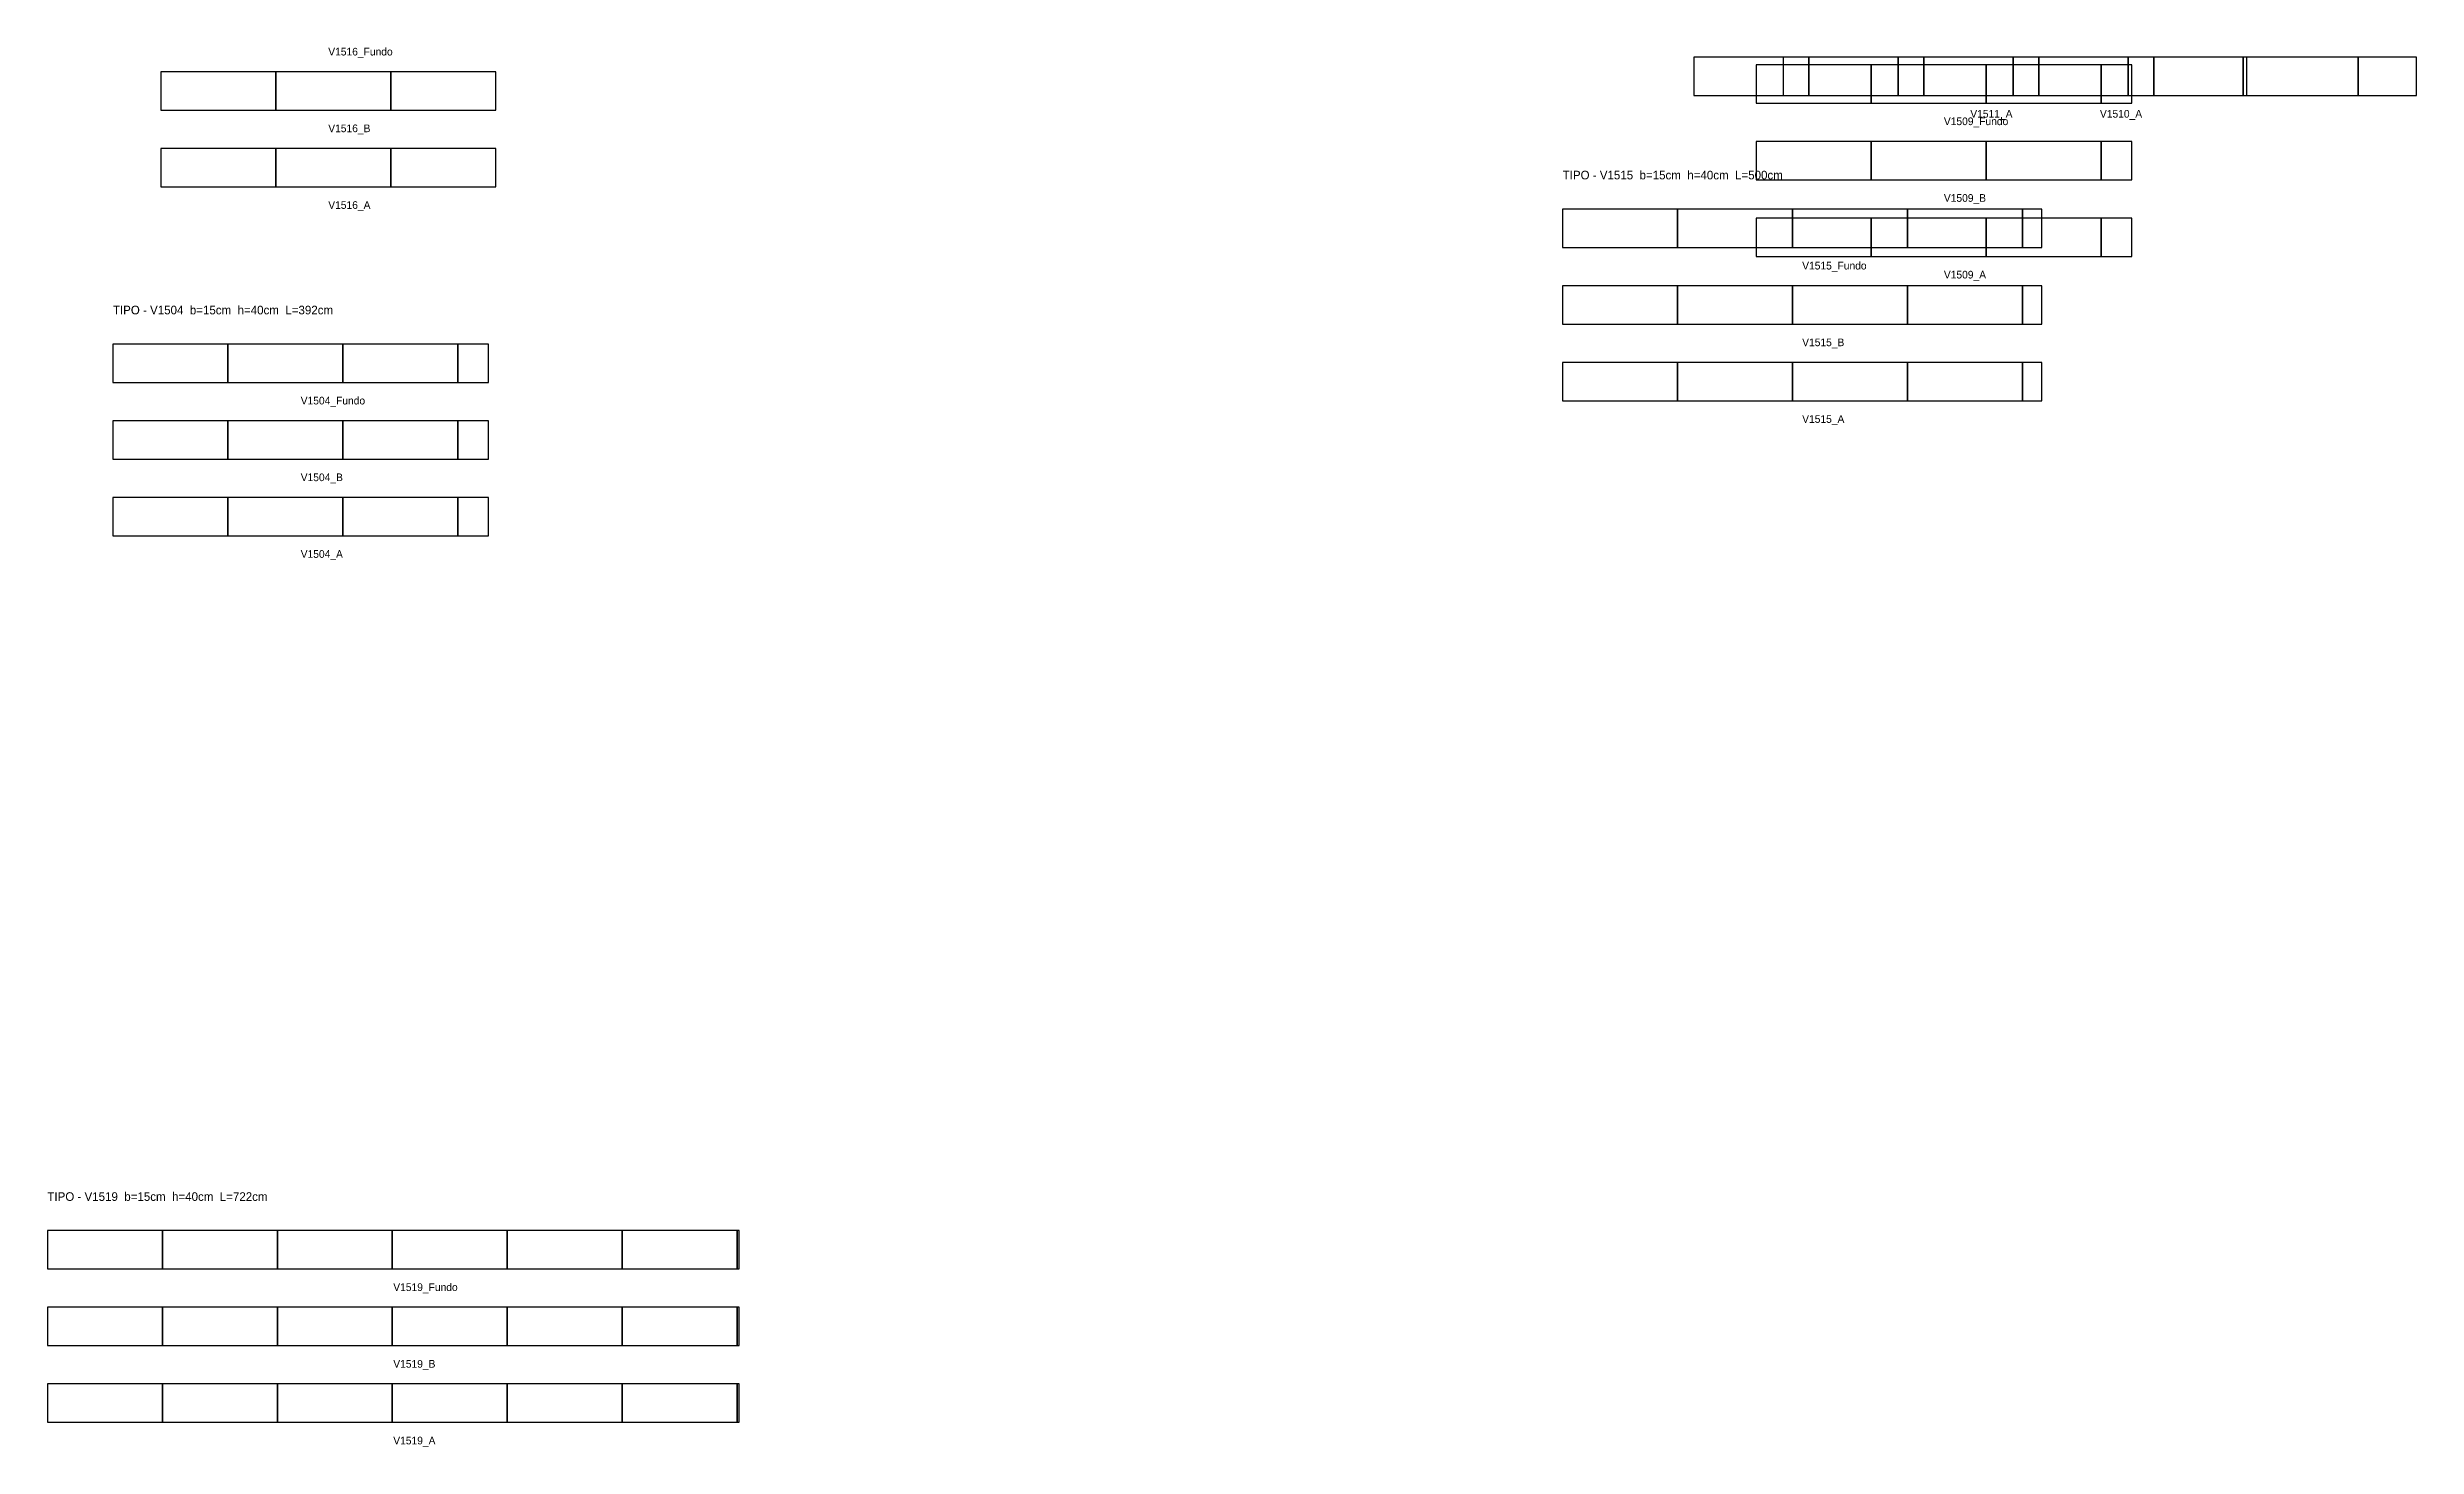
# Model space of a CAD drawing. Header units: metres. Extents: x -378 to 9631, y -12925 to 11375.
# Drawn here: x 6927 to 9400, y 5127 to 6587 of the extents above; entities that cross this region are included whole.
import ezdxf

# ---------------------------------------------------------------- set-up
doc = ezdxf.new("R2010")
doc.units = ezdxf.units.M

msp = doc.modelspace()

# ---------------------------------------------------------------- linework, layer by layer
at = {"layer": 'Paineis'}
for points in [[(7045.35, 6521.3), (7165.35, 6521.3), (7165.35, 6561.3), (7045.35, 6561.3)], [(7165.35, 6521.3), (7285.35, 6521.3), (7285.35, 6561.3), (7165.35, 6561.3)], [(7285.35, 6521.3), (7394.85, 6521.3), (7394.85, 6561.3), (7285.35, 6561.3)], [(8645.36, 6536.46), (8765.36, 6536.46), (8765.36, 6576.46), (8645.36, 6576.46)], [(8710.27, 6528.66), (8830.27, 6528.66), (8830.27, 6568.66), (8710.27, 6568.66)], [(8738.66, 6536.46), (8858.66, 6536.46), (8858.66, 6576.46), (8738.66, 6576.46)], [(8765.36, 6536.46), (8885.36, 6536.46), (8885.36, 6576.46), (8765.36, 6576.46)], [(8830.27, 6528.66), (8950.27, 6528.66), (8950.27, 6568.66), (8830.27, 6568.66)], [(8858.66, 6536.46), (8978.66, 6536.46), (8978.66, 6576.46), (8858.66, 6576.46)], [(8885.36, 6536.46), (9005.36, 6536.46), (9005.36, 6576.46), (8885.36, 6576.46)], [(8950.27, 6528.66), (9070.27, 6528.66), (9070.27, 6568.66), (8950.27, 6568.66)], [(8978.66, 6536.46), (9098.66, 6536.46), (9098.66, 6576.46), (8978.66, 6576.46)], [(9005.36, 6536.46), (9125.36, 6536.46), (9125.36, 6576.46), (9005.36, 6576.46)], [(9070.27, 6528.66), (9102.27, 6528.66), (9102.27, 6568.66), (9070.27, 6568.66)], [(9098.66, 6536.46), (9218.66, 6536.46), (9218.66, 6576.46), (9098.66, 6576.46)], [(9125.36, 6536.46), (9222.36, 6536.46), (9222.36, 6576.46), (9125.36, 6576.46)], [(9218.66, 6536.46), (9338.66, 6536.46), (9338.66, 6576.46), (9218.66, 6576.46)], [(9338.66, 6536.46), (9399.66, 6536.46), (9399.66, 6576.46), (9338.66, 6576.46)], [(7045.35, 6441.3), (7165.35, 6441.3), (7165.35, 6481.3), (7045.35, 6481.3)], [(7165.35, 6441.3), (7285.35, 6441.3), (7285.35, 6481.3), (7165.35, 6481.3)], [(7285.35, 6441.3), (7394.85, 6441.3), (7394.85, 6481.3), (7285.35, 6481.3)], [(8710.27, 6448.66), (8830.27, 6448.66), (8830.27, 6488.66), (8710.27, 6488.66)], [(8830.27, 6448.66), (8950.27, 6448.66), (8950.27, 6488.66), (8830.27, 6488.66)], [(8950.27, 6448.66), (9070.27, 6448.66), (9070.27, 6488.66), (8950.27, 6488.66)], [(9070.27, 6448.66), (9102.27, 6448.66), (9102.27, 6488.66), (9070.27, 6488.66)], [(8508.39, 6378.05), (8628.39, 6378.05), (8628.39, 6418.05), (8508.39, 6418.05)], [(8628.39, 6378.05), (8748.39, 6378.05), (8748.39, 6418.05), (8628.39, 6418.05)], [(8710.27, 6368.66), (8830.27, 6368.66), (8830.27, 6408.66), (8710.27, 6408.66)], [(8748.39, 6378.05), (8868.39, 6378.05), (8868.39, 6418.05), (8748.39, 6418.05)], [(8830.27, 6368.66), (8950.27, 6368.66), (8950.27, 6408.66), (8830.27, 6408.66)], [(8868.39, 6378.05), (8988.39, 6378.05), (8988.39, 6418.05), (8868.39, 6418.05)], [(8950.27, 6368.66), (9070.27, 6368.66), (9070.27, 6408.66), (8950.27, 6408.66)], [(8988.39, 6378.05), (9008.39, 6378.05), (9008.39, 6418.05), (8988.39, 6418.05)], [(9070.27, 6368.66), (9102.27, 6368.66), (9102.27, 6408.66), (9070.27, 6408.66)], [(8508.39, 6298.05), (8628.39, 6298.05), (8628.39, 6338.05), (8508.39, 6338.05)], [(8628.39, 6298.05), (8748.39, 6298.05), (8748.39, 6338.05), (8628.39, 6338.05)], [(8748.39, 6298.05), (8868.39, 6298.05), (8868.39, 6338.05), (8748.39, 6338.05)], [(8868.39, 6298.05), (8988.39, 6298.05), (8988.39, 6338.05), (8868.39, 6338.05)], [(8988.39, 6298.05), (9008.39, 6298.05), (9008.39, 6338.05), (8988.39, 6338.05)], [(6995.33, 6237.26), (7115.33, 6237.26), (7115.33, 6277.26), (6995.33, 6277.26)], [(7115.33, 6237.26), (7235.33, 6237.26), (7235.33, 6277.26), (7115.33, 6277.26)], [(7235.33, 6237.26), (7355.33, 6237.26), (7355.33, 6277.26), (7235.33, 6277.26)], [(7355.33, 6237.26), (7387.33, 6237.26), (7387.33, 6277.26), (7355.33, 6277.26)], [(8508.39, 6218.05), (8628.39, 6218.05), (8628.39, 6258.05), (8508.39, 6258.05)], [(8628.39, 6218.05), (8748.39, 6218.05), (8748.39, 6258.05), (8628.39, 6258.05)], [(8748.39, 6218.05), (8868.39, 6218.05), (8868.39, 6258.05), (8748.39, 6258.05)], [(8868.39, 6218.05), (8988.39, 6218.05), (8988.39, 6258.05), (8868.39, 6258.05)], [(8988.39, 6218.05), (9008.39, 6218.05), (9008.39, 6258.05), (8988.39, 6258.05)], [(6995.33, 6157.26), (7115.33, 6157.26), (7115.33, 6197.26), (6995.33, 6197.26)], [(7115.33, 6157.26), (7235.33, 6157.26), (7235.33, 6197.26), (7115.33, 6197.26)], [(7235.33, 6157.26), (7355.33, 6157.26), (7355.33, 6197.26), (7235.33, 6197.26)], [(7355.33, 6157.26), (7387.33, 6157.26), (7387.33, 6197.26), (7355.33, 6197.26)], [(6995.33, 6077.26), (7115.33, 6077.26), (7115.33, 6117.26), (6995.33, 6117.26)], [(7115.33, 6077.26), (7235.33, 6077.26), (7235.33, 6117.26), (7115.33, 6117.26)], [(7235.33, 6077.26), (7355.33, 6077.26), (7355.33, 6117.26), (7235.33, 6117.26)], [(7355.33, 6077.26), (7387.33, 6077.26), (7387.33, 6117.26), (7355.33, 6117.26)], [(6926.94, 5312.43), (7046.94, 5312.43), (7046.94, 5352.43), (6926.94, 5352.43)], [(7046.94, 5312.43), (7166.94, 5312.43), (7166.94, 5352.43), (7046.94, 5352.43)], [(7166.94, 5312.43), (7286.94, 5312.43), (7286.94, 5352.43), (7166.94, 5352.43)], [(7286.94, 5312.43), (7406.94, 5312.43), (7406.94, 5352.43), (7286.94, 5352.43)], [(7406.94, 5312.43), (7526.94, 5312.43), (7526.94, 5352.43), (7406.94, 5352.43)], [(7526.94, 5312.43), (7646.94, 5312.43), (7646.94, 5352.43), (7526.94, 5352.43)], [(7646.94, 5312.43), (7648.94, 5312.43), (7648.94, 5352.43), (7646.94, 5352.43)], [(6926.94, 5232.43), (7046.94, 5232.43), (7046.94, 5272.43), (6926.94, 5272.43)], [(7046.94, 5232.43), (7166.94, 5232.43), (7166.94, 5272.43), (7046.94, 5272.43)], [(7166.94, 5232.43), (7286.94, 5232.43), (7286.94, 5272.43), (7166.94, 5272.43)], [(7286.94, 5232.43), (7406.94, 5232.43), (7406.94, 5272.43), (7286.94, 5272.43)], [(7406.94, 5232.43), (7526.94, 5232.43), (7526.94, 5272.43), (7406.94, 5272.43)], [(7526.94, 5232.43), (7646.94, 5232.43), (7646.94, 5272.43), (7526.94, 5272.43)], [(7646.94, 5232.43), (7648.94, 5232.43), (7648.94, 5272.43), (7646.94, 5272.43)], [(6926.94, 5152.43), (7046.94, 5152.43), (7046.94, 5192.43), (6926.94, 5192.43)], [(7046.94, 5152.43), (7166.94, 5152.43), (7166.94, 5192.43), (7046.94, 5192.43)], [(7166.94, 5152.43), (7286.94, 5152.43), (7286.94, 5192.43), (7166.94, 5192.43)], [(7286.94, 5152.43), (7406.94, 5152.43), (7406.94, 5192.43), (7286.94, 5192.43)], [(7406.94, 5152.43), (7526.94, 5152.43), (7526.94, 5192.43), (7406.94, 5192.43)], [(7526.94, 5152.43), (7646.94, 5152.43), (7646.94, 5192.43), (7526.94, 5192.43)], [(7646.94, 5152.43), (7648.94, 5152.43), (7648.94, 5192.43), (7646.94, 5192.43)]]:
    msp.add_lwpolyline(points, close=True, dxfattribs=at)

# ---------------------------------------------------------------- texts
at = {"layer": 'NOMENCLATURA', "char_height": 9, "attachment_point": 1}
for s, insert in [('TIPO - V1515  b=15cm  h=40cm  L=500cm', (8508.39, 6458.05)), ('TIPO - V1504  b=15cm  h=40cm  L=392cm', (6995.33, 6317.26)), ('TIPO - V1519  b=15cm  h=40cm  L=722cm', (6926.94, 5392.43))]:
    msp.add_mtext(s, dxfattribs=dict(at, insert=insert))
at = {"layer": 'Texto Secao', "char_height": 8, "attachment_point": 1}
for s, insert in [('V1516_Fundo', (7220.1, 6586.3)), ('V1516_B', (7220.1, 6506.3)), ('V1509_Fundo', (8906.27, 6513.66)), ('V1511_A', (8933.86, 6521.46)), ('V1510_A', (9069.16, 6521.46)), ('V1509_B', (8906.27, 6433.66)), ('V1516_A', (7220.1, 6426.3)), ('V1515_Fundo', (8758.39, 6363.05)), ('V1509_A', (8906.27, 6353.66)), ('V1515_B', (8758.39, 6283.05)), ('V1504_Fundo', (7191.33, 6222.26)), ('V1515_A', (8758.39, 6203.05)), ('V1504_B', (7191.33, 6142.26)), ('V1504_A', (7191.33, 6062.26)), ('V1519_Fundo', (7287.94, 5297.43)), ('V1519_B', (7287.94, 5217.43)), ('V1519_A', (7287.94, 5137.43))]:
    msp.add_mtext(s, dxfattribs=dict(at, insert=insert))

doc.saveas('drawing.dxf')
